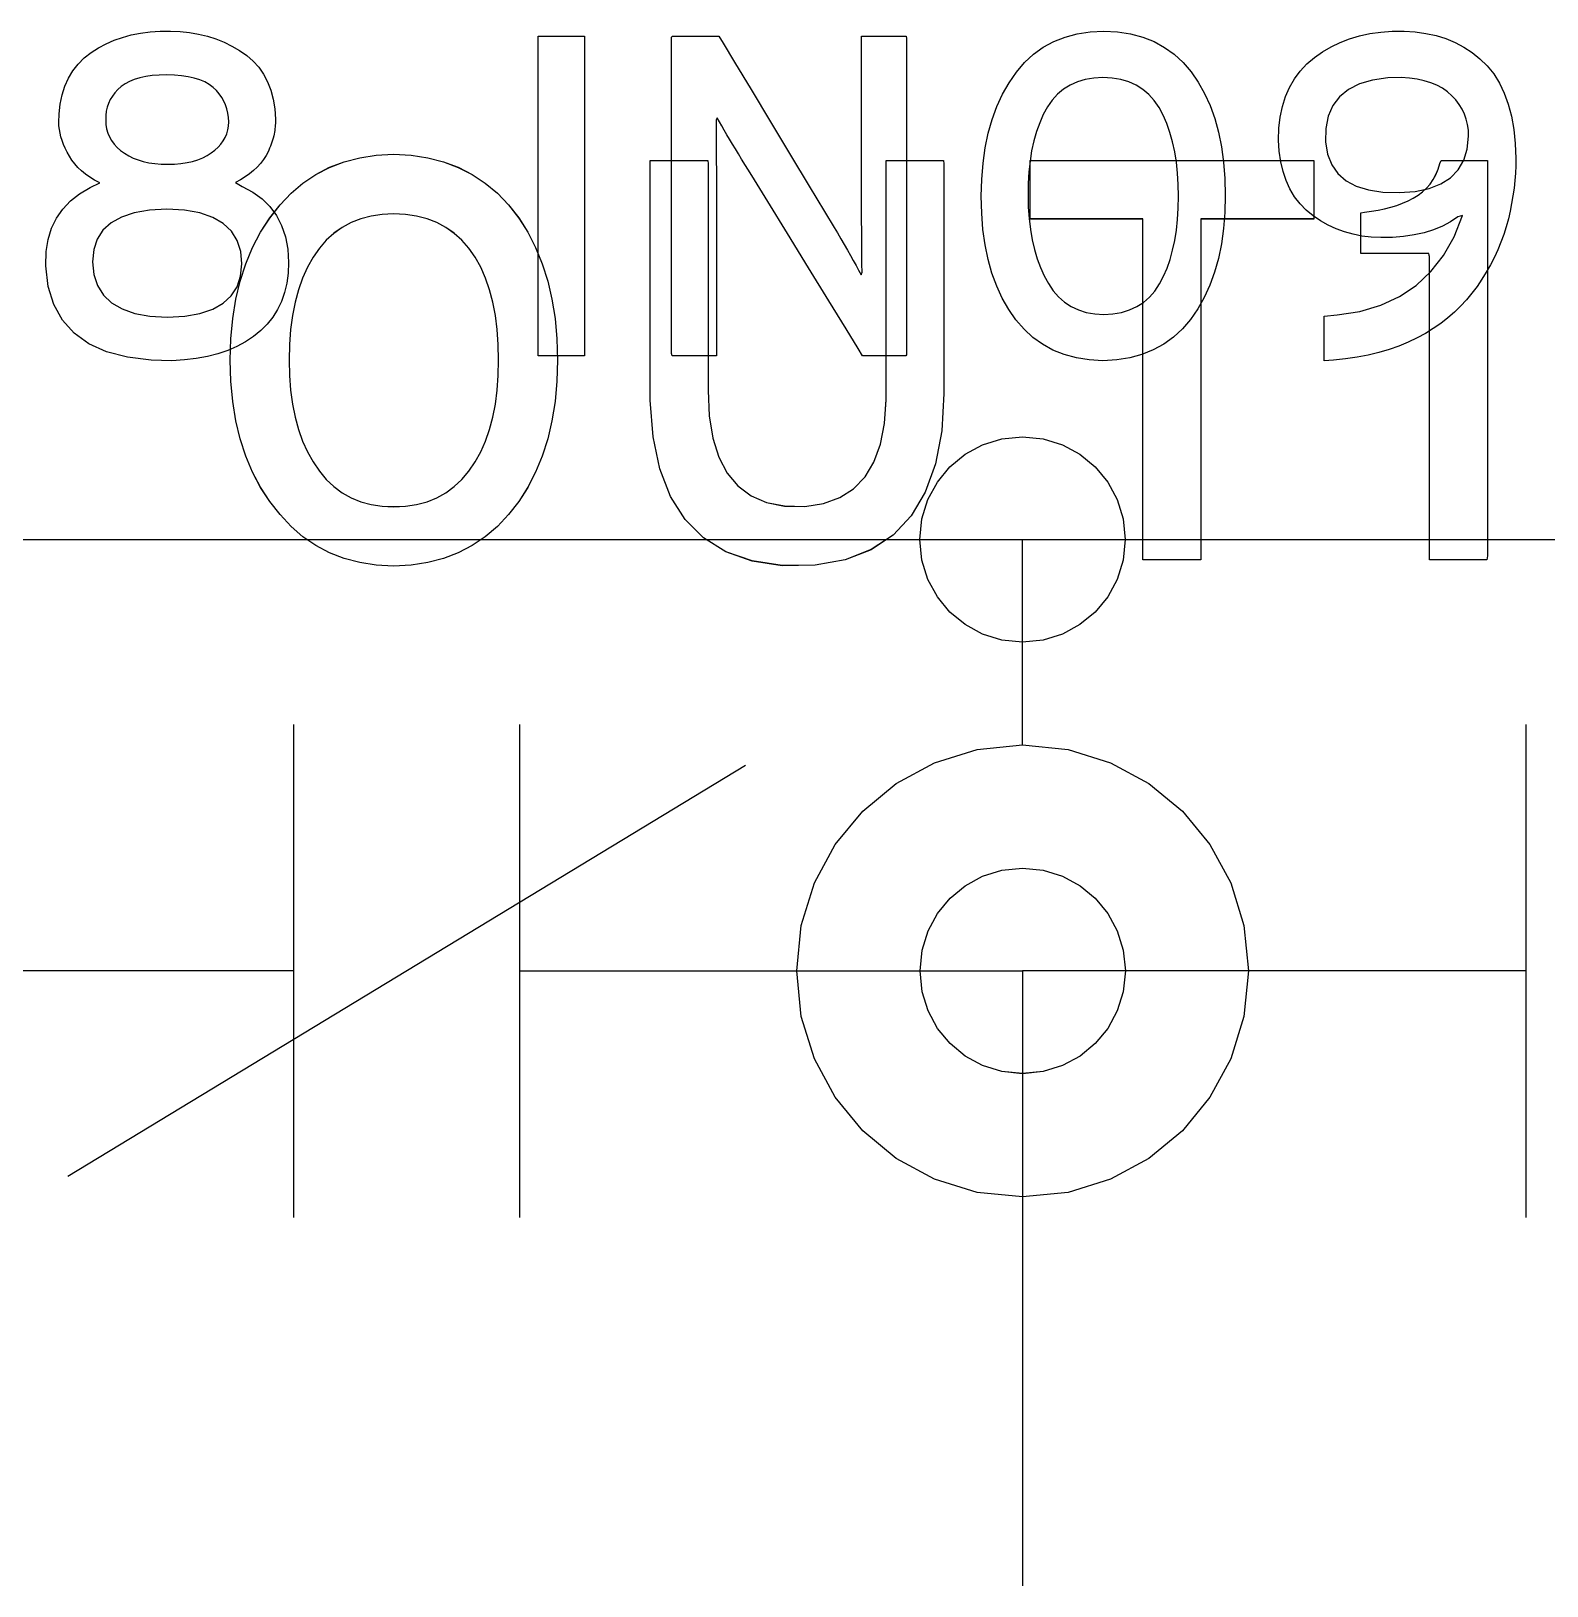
# Model space of a CAD drawing. Extents: x 1 to 47.7, y 0.2 to 35.
# Drawn here: x 35.4336 to 35.8027, y 10.189 to 10.5673 of the extents above; entities that cross this region are included whole.
import ezdxf

# ---------------------------------------------------------------- set-up
doc = ezdxf.new("R2010")
doc.units = 0
doc.header["$MEASUREMENT"] = 0
for name, color, linetype in [('7_2___8__INDEPENDENT_INPUT', 7, 'CONTINUOUS'), ('7_3___8__OPTOISO_INDEPENDE', 7, 'CONTINUOUS'), ('7_4___24__OPTOISO_INDEPEND', 7, 'CONTINUOUS'), ('7_6____8__INDEPENDENT_INPU', 7, 'CONTINUOUS'), ('7_7____8__OPTOISO_INDEPEND', 7, 'CONTINUOUS')]:
    doc.layers.add(name, color=color, linetype=linetype)

msp = doc.modelspace()

# ---------------------------------------------------------------- linework, layer by layer
at = {"layer": '7_2___8__INDEPENDENT_INPUT'}
for points in [[(35.56181, 10.48728), (35.56164, 10.48211), (35.56117, 10.47718), (35.56043, 10.47251), (35.55939, 10.46809), (35.55806, 10.46391), (35.55645, 10.45999), (35.55455, 10.45631), (35.55236, 10.45289), (35.54987, 10.44969), (35.54714, 10.4468), (35.54418, 10.4443), (35.54101, 10.44216), (35.53762, 10.4404), (35.53401, 10.43901), (35.53018, 10.438), (35.52614, 10.43736), (35.52188, 10.43709), (35.51764, 10.43736), (35.51363, 10.438), (35.50984, 10.43901), (35.50627, 10.4404), (35.50293, 10.44216), (35.49981, 10.4443), (35.49691, 10.4468), (35.49423, 10.44969), (35.49174, 10.45289), (35.4895, 10.45631), (35.48755, 10.45999), (35.4859, 10.46391), (35.48454, 10.46809), (35.48348, 10.47251), (35.48272, 10.47718), (35.48225, 10.48211), (35.48207, 10.48728), (35.48225, 10.49245), (35.48272, 10.49738), (35.48348, 10.50207), (35.48454, 10.50651), (35.4859, 10.51071), (35.48755, 10.51467), (35.4895, 10.51838), (35.49174, 10.52185), (35.49423, 10.52505), (35.49691, 10.52789), (35.49981, 10.53035), (35.50293, 10.53245), (35.50627, 10.53418), (35.50984, 10.53554), (35.51363, 10.53653), (35.51764, 10.53714), (35.52188, 10.53739), (35.52614, 10.53714), (35.53018, 10.53653), (35.53401, 10.53554), (35.53762, 10.53418), (35.54101, 10.53245), (35.54418, 10.53035), (35.54714, 10.52789), (35.54987, 10.52505), (35.55236, 10.52185), (35.55455, 10.51838), (35.55645, 10.51467), (35.55806, 10.51071), (35.55939, 10.50651), (35.56043, 10.50207), (35.56117, 10.49738), (35.56164, 10.49245)], [(35.65587, 10.47916), (35.65531, 10.47004), (35.6538, 10.46204), (35.65132, 10.45515), (35.64788, 10.44936), (35.64349, 10.4447), (35.63813, 10.44114), (35.63181, 10.43869), (35.62454, 10.43736), (35.61651, 10.43724), (35.60917, 10.43838), (35.60277, 10.44064), (35.59733, 10.44401), (35.59284, 10.44849), (35.58929, 10.45409), (35.5867, 10.4608), (35.58506, 10.46862), (35.58436, 10.47756), (35.58434, 10.48085), (35.58434, 10.48585), (35.58434, 10.49351), (35.58434, 10.50276), (35.58434, 10.51255), (35.58434, 10.5218), (35.58434, 10.52946), (35.58434, 10.53446), (35.58436, 10.53583), (35.58508, 10.53583), (35.58663, 10.53583), (35.58874, 10.53583), (35.59114, 10.53583), (35.59356, 10.53583), (35.59575, 10.53583), (35.59743, 10.53583), (35.59834, 10.53583), (35.59843, 10.53505), (35.59843, 10.53074), (35.59843, 10.52357), (35.59843, 10.51461), (35.59843, 10.50491), (35.59843, 10.49553), (35.59843, 10.48751), (35.59843, 10.48193), (35.59843, 10.47984), (35.59872, 10.47369), (35.59959, 10.4683), (35.60105, 10.46367), (35.60309, 10.45978), (35.60571, 10.45665), (35.60891, 10.45427), (35.6127, 10.45264), (35.61707, 10.45176), (35.62196, 10.45168), (35.62653, 10.45238), (35.6305, 10.45381), (35.63387, 10.45596), (35.63665, 10.45884), (35.63882, 10.46245), (35.6404, 10.46679), (35.64139, 10.47185), (35.64177, 10.47764), (35.64178, 10.48028), (35.64178, 10.48533), (35.64178, 10.49307), (35.64178, 10.50242), (35.64178, 10.51231), (35.64178, 10.52166), (35.64178, 10.52939), (35.64178, 10.53445), (35.6418, 10.53583), (35.64252, 10.53583), (35.64407, 10.53583), (35.64618, 10.53583), (35.64858, 10.53583), (35.651, 10.53583), (35.65319, 10.53583), (35.65487, 10.53583), (35.65578, 10.53583), (35.65587, 10.53505), (35.65587, 10.53068), (35.65587, 10.52343), (35.65587, 10.51436), (35.65587, 10.50454), (35.65587, 10.49504), (35.65587, 10.48693), (35.65587, 10.48128)], [(35.77409, 10.43865), (35.77409, 10.4415), (35.77409, 10.44909), (35.77409, 10.45995), (35.77409, 10.47263), (35.77409, 10.48568), (35.77409, 10.49763), (35.77409, 10.50704), (35.77409, 10.51244), (35.77392, 10.51318), (35.77271, 10.51318), (35.77061, 10.51318), (35.76793, 10.51318), (35.765, 10.51318), (35.76216, 10.51318), (35.75973, 10.51318), (35.75803, 10.51318), (35.75739, 10.51318), (35.75739, 10.51357), (35.75739, 10.51459), (35.75739, 10.51605), (35.75739, 10.51776), (35.75739, 10.51952), (35.75739, 10.52113), (35.75739, 10.52239), (35.75739, 10.52312), (35.75826, 10.52329), (35.75995, 10.52348), (35.76158, 10.52374), (35.76315, 10.52407), (35.76466, 10.52446), (35.76612, 10.52491), (35.76752, 10.52544), (35.76886, 10.52603), (35.77014, 10.52668), (35.77132, 10.52738), (35.7724, 10.52819), (35.77337, 10.52909), (35.77423, 10.53009), (35.77498, 10.53119), (35.77563, 10.53239), (35.77617, 10.5337), (35.7766, 10.5351), (35.77689, 10.53583), (35.77771, 10.53583), (35.77915, 10.53583), (35.78098, 10.53583), (35.78298, 10.53583), (35.78492, 10.53583), (35.78658, 10.53583), (35.78774, 10.53583), (35.78818, 10.53583), (35.78818, 10.53212), (35.78818, 10.52223), (35.78818, 10.50806), (35.78818, 10.49153), (35.78818, 10.47451), (35.78818, 10.45893), (35.78818, 10.44666), (35.78818, 10.43962), (35.78804, 10.43865), (35.78702, 10.43865), (35.78524, 10.43865), (35.78298, 10.43865), (35.78051, 10.43865), (35.77812, 10.43865), (35.77606, 10.43865), (35.77463, 10.43865)], [(35.54744, 10.48728), (35.54736, 10.4911), (35.54709, 10.49472), (35.54664, 10.49814), (35.54602, 10.50137), (35.54522, 10.5044), (35.54424, 10.50723), (35.54308, 10.50986), (35.54174, 10.5123), (35.54022, 10.5145), (35.53851, 10.51644), (35.53664, 10.51812), (35.53461, 10.51955), (35.5324, 10.52073), (35.53002, 10.52165), (35.52748, 10.52232), (35.52476, 10.52273), (35.52188, 10.52289), (35.51905, 10.52273), (35.51638, 10.52232), (35.51388, 10.52165), (35.51154, 10.52073), (35.50936, 10.51955), (35.50734, 10.51812), (35.50549, 10.51644), (35.5038, 10.5145), (35.50226, 10.5123), (35.5009, 10.50986), (35.49971, 10.50723), (35.49871, 10.5044), (35.49789, 10.50137), (35.49725, 10.49814), (35.4968, 10.49472), (35.49652, 10.4911), (35.49643, 10.48728), (35.49652, 10.4835), (35.4968, 10.47993), (35.49725, 10.47654), (35.49789, 10.47335), (35.49871, 10.47035), (35.49971, 10.46755), (35.5009, 10.46494), (35.50226, 10.46252), (35.5038, 10.46027), (35.50549, 10.45824), (35.50734, 10.45648), (35.50936, 10.45499), (35.51154, 10.45377), (35.51388, 10.45282), (35.51638, 10.45214), (35.51905, 10.45173), (35.52188, 10.4516), (35.52476, 10.45173), (35.52748, 10.45214), (35.53002, 10.45282), (35.5324, 10.45377), (35.53461, 10.45499), (35.53664, 10.45648), (35.53851, 10.45824), (35.54022, 10.46027), (35.54174, 10.46252), (35.54308, 10.46494), (35.54424, 10.46755), (35.54522, 10.47035), (35.54602, 10.47335), (35.54664, 10.47654), (35.54709, 10.47993), (35.54736, 10.4835)], [(35.70003, 10.33862), (35.69952, 10.33358), (35.69806, 10.32889), (35.69576, 10.32464), (35.6927, 10.32095), (35.689, 10.31789), (35.68475, 10.31559), (35.68006, 10.31413), (35.67502, 10.31363), (35.66998, 10.31413), (35.66529, 10.31559), (35.66105, 10.31789), (35.65735, 10.32095), (35.6543, 10.32464), (35.652, 10.32889), (35.65054, 10.33358), (35.65004, 10.33862), (35.65054, 10.34366), (35.652, 10.34835), (35.6543, 10.3526), (35.65735, 10.3563), (35.66105, 10.35935), (35.66529, 10.36166), (35.66998, 10.36311), (35.67502, 10.36362), (35.68006, 10.36311), (35.68475, 10.36166), (35.689, 10.35935), (35.6927, 10.3563), (35.69576, 10.3526), (35.69806, 10.34835), (35.69952, 10.34366)]]:
    msp.add_lwpolyline(points, close=True, dxfattribs=at)
for points in [[(35.7184, 10.5216), (35.7184, 10.43865), (35.70431, 10.43865), (35.70431, 10.5216), (35.67684, 10.5216), (35.67684, 10.53583), (35.74589, 10.53583), (35.74589, 10.5216), (35.7184, 10.5216)], [(35.49753, 10.39861), (35.49753, 10.27862)], [(35.55252, 10.39861), (35.55252, 10.27862)], [(35.79752, 10.39861), (35.79752, 10.27862)], [(35.60753, 10.38862), (35.44252, 10.28861)], [(35.49753, 10.33862), (35.37503, 10.33862), (35.37503, 10.18898)], [(35.55252, 10.33862), (35.67502, 10.33862), (35.67502, 10.18898)], [(35.79752, 10.33862), (35.67502, 10.33862), (35.67502, 10.18898)]]:
    msp.add_lwpolyline(points, dxfattribs=at)
at = {"layer": '7_3___8__OPTOISO_INDEPENDE'}
for points in [[(35.56181, 10.48728), (35.56164, 10.48211), (35.56117, 10.47718), (35.56043, 10.47251), (35.55939, 10.46809), (35.55806, 10.46391), (35.55645, 10.45999), (35.55455, 10.45631), (35.55236, 10.45289), (35.54987, 10.44969), (35.54714, 10.4468), (35.54418, 10.4443), (35.54101, 10.44216), (35.53762, 10.4404), (35.53401, 10.43901), (35.53018, 10.438), (35.52614, 10.43736), (35.52188, 10.43709), (35.51764, 10.43736), (35.51363, 10.438), (35.50984, 10.43901), (35.50627, 10.4404), (35.50293, 10.44216), (35.49981, 10.4443), (35.49691, 10.4468), (35.49423, 10.44969), (35.49174, 10.45289), (35.4895, 10.45631), (35.48755, 10.45999), (35.4859, 10.46391), (35.48454, 10.46809), (35.48348, 10.47251), (35.48272, 10.47718), (35.48225, 10.48211), (35.48207, 10.48728), (35.48225, 10.49245), (35.48272, 10.49738), (35.48348, 10.50207), (35.48454, 10.50651), (35.4859, 10.51071), (35.48755, 10.51467), (35.4895, 10.51838), (35.49174, 10.52185), (35.49423, 10.52505), (35.49691, 10.52789), (35.49981, 10.53035), (35.50293, 10.53245), (35.50627, 10.53418), (35.50984, 10.53554), (35.51363, 10.53653), (35.51764, 10.53714), (35.52188, 10.53739), (35.52614, 10.53714), (35.53018, 10.53653), (35.53401, 10.53554), (35.53762, 10.53418), (35.54101, 10.53245), (35.54418, 10.53035), (35.54714, 10.52789), (35.54987, 10.52505), (35.55236, 10.52185), (35.55455, 10.51838), (35.55645, 10.51467), (35.55806, 10.51071), (35.55939, 10.50651), (35.56043, 10.50207), (35.56117, 10.49738), (35.56164, 10.49245)], [(35.65587, 10.47916), (35.65531, 10.47004), (35.6538, 10.46204), (35.65132, 10.45515), (35.64788, 10.44936), (35.64349, 10.4447), (35.63813, 10.44114), (35.63181, 10.43869), (35.62454, 10.43736), (35.61651, 10.43724), (35.60917, 10.43838), (35.60277, 10.44064), (35.59733, 10.44401), (35.59284, 10.44849), (35.58929, 10.45409), (35.5867, 10.4608), (35.58506, 10.46862), (35.58436, 10.47756), (35.58434, 10.48085), (35.58434, 10.48585), (35.58434, 10.49351), (35.58434, 10.50276), (35.58434, 10.51255), (35.58434, 10.5218), (35.58434, 10.52946), (35.58434, 10.53446), (35.58436, 10.53583), (35.58508, 10.53583), (35.58663, 10.53583), (35.58874, 10.53583), (35.59114, 10.53583), (35.59356, 10.53583), (35.59575, 10.53583), (35.59743, 10.53583), (35.59834, 10.53583), (35.59843, 10.53505), (35.59843, 10.53074), (35.59843, 10.52357), (35.59843, 10.51461), (35.59843, 10.50491), (35.59843, 10.49553), (35.59843, 10.48751), (35.59843, 10.48193), (35.59843, 10.47984), (35.59872, 10.47369), (35.59959, 10.4683), (35.60105, 10.46367), (35.60309, 10.45978), (35.60571, 10.45665), (35.60891, 10.45427), (35.6127, 10.45264), (35.61707, 10.45176), (35.62196, 10.45168), (35.62653, 10.45238), (35.6305, 10.45381), (35.63387, 10.45596), (35.63665, 10.45884), (35.63882, 10.46245), (35.6404, 10.46679), (35.64139, 10.47185), (35.64177, 10.47764), (35.64178, 10.48028), (35.64178, 10.48533), (35.64178, 10.49307), (35.64178, 10.50242), (35.64178, 10.51231), (35.64178, 10.52166), (35.64178, 10.52939), (35.64178, 10.53445), (35.6418, 10.53583), (35.64252, 10.53583), (35.64407, 10.53583), (35.64618, 10.53583), (35.64858, 10.53583), (35.651, 10.53583), (35.65319, 10.53583), (35.65487, 10.53583), (35.65578, 10.53583), (35.65587, 10.53505), (35.65587, 10.53068), (35.65587, 10.52343), (35.65587, 10.51436), (35.65587, 10.50454), (35.65587, 10.49504), (35.65587, 10.48693), (35.65587, 10.48128)], [(35.77409, 10.43865), (35.77409, 10.4415), (35.77409, 10.44909), (35.77409, 10.45995), (35.77409, 10.47263), (35.77409, 10.48568), (35.77409, 10.49763), (35.77409, 10.50704), (35.77409, 10.51244), (35.77392, 10.51318), (35.77271, 10.51318), (35.77061, 10.51318), (35.76793, 10.51318), (35.765, 10.51318), (35.76216, 10.51318), (35.75973, 10.51318), (35.75803, 10.51318), (35.75739, 10.51318), (35.75739, 10.51357), (35.75739, 10.51459), (35.75739, 10.51605), (35.75739, 10.51776), (35.75739, 10.51952), (35.75739, 10.52113), (35.75739, 10.52239), (35.75739, 10.52312), (35.75826, 10.52329), (35.75995, 10.52348), (35.76158, 10.52374), (35.76315, 10.52407), (35.76466, 10.52446), (35.76612, 10.52491), (35.76752, 10.52544), (35.76886, 10.52603), (35.77014, 10.52668), (35.77132, 10.52738), (35.7724, 10.52819), (35.77337, 10.52909), (35.77423, 10.53009), (35.77498, 10.53119), (35.77563, 10.53239), (35.77617, 10.5337), (35.7766, 10.5351), (35.77689, 10.53583), (35.77771, 10.53583), (35.77915, 10.53583), (35.78098, 10.53583), (35.78298, 10.53583), (35.78492, 10.53583), (35.78658, 10.53583), (35.78774, 10.53583), (35.78818, 10.53583), (35.78818, 10.53212), (35.78818, 10.52223), (35.78818, 10.50806), (35.78818, 10.49153), (35.78818, 10.47451), (35.78818, 10.45893), (35.78818, 10.44666), (35.78818, 10.43962), (35.78804, 10.43865), (35.78702, 10.43865), (35.78524, 10.43865), (35.78298, 10.43865), (35.78051, 10.43865), (35.77812, 10.43865), (35.77606, 10.43865), (35.77463, 10.43865)], [(35.54744, 10.48728), (35.54736, 10.4911), (35.54709, 10.49472), (35.54664, 10.49814), (35.54602, 10.50137), (35.54522, 10.5044), (35.54424, 10.50723), (35.54308, 10.50986), (35.54174, 10.5123), (35.54022, 10.5145), (35.53851, 10.51644), (35.53664, 10.51812), (35.53461, 10.51955), (35.5324, 10.52073), (35.53002, 10.52165), (35.52748, 10.52232), (35.52476, 10.52273), (35.52188, 10.52289), (35.51905, 10.52273), (35.51638, 10.52232), (35.51388, 10.52165), (35.51154, 10.52073), (35.50936, 10.51955), (35.50734, 10.51812), (35.50549, 10.51644), (35.5038, 10.5145), (35.50226, 10.5123), (35.5009, 10.50986), (35.49971, 10.50723), (35.49871, 10.5044), (35.49789, 10.50137), (35.49725, 10.49814), (35.4968, 10.49472), (35.49652, 10.4911), (35.49643, 10.48728), (35.49652, 10.4835), (35.4968, 10.47993), (35.49725, 10.47654), (35.49789, 10.47335), (35.49871, 10.47035), (35.49971, 10.46755), (35.5009, 10.46494), (35.50226, 10.46252), (35.5038, 10.46027), (35.50549, 10.45824), (35.50734, 10.45648), (35.50936, 10.45499), (35.51154, 10.45377), (35.51388, 10.45282), (35.51638, 10.45214), (35.51905, 10.45173), (35.52188, 10.4516), (35.52476, 10.45173), (35.52748, 10.45214), (35.53002, 10.45282), (35.5324, 10.45377), (35.53461, 10.45499), (35.53664, 10.45648), (35.53851, 10.45824), (35.54022, 10.46027), (35.54174, 10.46252), (35.54308, 10.46494), (35.54424, 10.46755), (35.54522, 10.47035), (35.54602, 10.47335), (35.54664, 10.47654), (35.54709, 10.47993), (35.54736, 10.4835)], [(35.70003, 10.33862), (35.69952, 10.33358), (35.69806, 10.32889), (35.69576, 10.32464), (35.6927, 10.32095), (35.689, 10.31789), (35.68475, 10.31559), (35.68006, 10.31413), (35.67502, 10.31363), (35.66998, 10.31413), (35.66529, 10.31559), (35.66105, 10.31789), (35.65735, 10.32095), (35.6543, 10.32464), (35.652, 10.32889), (35.65054, 10.33358), (35.65004, 10.33862), (35.65054, 10.34366), (35.652, 10.34835), (35.6543, 10.3526), (35.65735, 10.3563), (35.66105, 10.35935), (35.66529, 10.36166), (35.66998, 10.36311), (35.67502, 10.36362), (35.68006, 10.36311), (35.68475, 10.36166), (35.689, 10.35935), (35.6927, 10.3563), (35.69576, 10.3526), (35.69806, 10.34835), (35.69952, 10.34366)]]:
    msp.add_lwpolyline(points, close=True, dxfattribs=at)
for points in [[(35.7184, 10.5216), (35.7184, 10.43865), (35.70431, 10.43865), (35.70431, 10.5216), (35.67684, 10.5216), (35.67684, 10.53583), (35.74589, 10.53583), (35.74589, 10.5216), (35.7184, 10.5216)], [(35.49753, 10.39861), (35.49753, 10.27862)], [(35.55252, 10.39861), (35.55252, 10.27862)], [(35.79752, 10.39861), (35.79752, 10.27862)], [(35.60753, 10.38862), (35.44252, 10.28861)], [(35.49753, 10.33862), (35.37503, 10.33862), (35.37503, 10.18898)], [(35.55252, 10.33862), (35.67502, 10.33862), (35.67502, 10.18898)], [(35.79752, 10.33862), (35.67502, 10.33862), (35.67502, 10.18898)]]:
    msp.add_lwpolyline(points, dxfattribs=at)
at = {"layer": '7_4___24__OPTOISO_INDEPEND'}
for points in [[(35.49632, 10.51099), (35.4962, 10.50842), (35.49586, 10.50598), (35.49532, 10.5037), (35.49458, 10.50156), (35.49362, 10.49957), (35.49247, 10.49772), (35.4911, 10.49601), (35.48953, 10.49446), (35.48776, 10.49304), (35.48583, 10.49174), (35.48374, 10.49061), (35.48149, 10.48963), (35.47909, 10.48881), (35.47653, 10.48815), (35.47381, 10.48765), (35.47093, 10.48731), (35.46789, 10.48713), (35.46288, 10.48723), (35.45706, 10.48795), (35.45199, 10.48929), (35.44766, 10.49125), (35.44408, 10.49382), (35.44124, 10.497), (35.43915, 10.5008), (35.4378, 10.50522), (35.4372, 10.51025), (35.4373, 10.51373), (35.43778, 10.51666), (35.43861, 10.51936), (35.43979, 10.52182), (35.44132, 10.52403), (35.4432, 10.52601), (35.44543, 10.52775), (35.44801, 10.52924), (35.45032, 10.53043), (35.44907, 10.53109), (35.44791, 10.53179), (35.44685, 10.53253), (35.44587, 10.53332), (35.445, 10.53415), (35.44422, 10.53502), (35.44353, 10.53593), (35.44294, 10.53688), (35.44241, 10.53786), (35.44193, 10.53881), (35.44151, 10.53976), (35.44116, 10.54069), (35.44087, 10.5416), (35.44065, 10.5425), (35.44049, 10.54339), (35.4404, 10.54426), (35.44037, 10.54512), (35.44044, 10.54717), (35.44071, 10.54958), (35.44118, 10.55183), (35.44186, 10.55393), (35.44273, 10.55587), (35.44381, 10.55766), (35.44509, 10.5593), (35.44657, 10.56079), (35.44826, 10.56213), (35.45001, 10.56325), (35.45185, 10.56424), (35.4538, 10.5651), (35.45585, 10.56581), (35.458, 10.56639), (35.46025, 10.56683), (35.4626, 10.56713), (35.46504, 10.5673), (35.46754, 10.56733), (35.4699, 10.56722), (35.47219, 10.56698), (35.4744, 10.56659), (35.47654, 10.56608), (35.47861, 10.56542), (35.4806, 10.56463), (35.48252, 10.56369), (35.48436, 10.56263), (35.48611, 10.56142), (35.48768, 10.56005), (35.48905, 10.55852), (35.49022, 10.55682), (35.49119, 10.55497), (35.49197, 10.55296), (35.49254, 10.55078), (35.49292, 10.54844), (35.4931, 10.54594), (35.49311, 10.54524), (35.49309, 10.54484), (35.49306, 10.54443), (35.49302, 10.54402), (35.49298, 10.54359), (35.49292, 10.54316), (35.49285, 10.54272), (35.49277, 10.54227), (35.49267, 10.54181), (35.49255, 10.54132), (35.49241, 10.54083), (35.49226, 10.54034), (35.49208, 10.53984), (35.49189, 10.53934), (35.49168, 10.53884), (35.49146, 10.53834), (35.49121, 10.53783), (35.49082, 10.53709), (35.4902, 10.53609), (35.48948, 10.53514), (35.48868, 10.53424), (35.48779, 10.53339), (35.48681, 10.53259), (35.48575, 10.53184), (35.48459, 10.53114), (35.48335, 10.53049), (35.48503, 10.52952), (35.48761, 10.52816), (35.48986, 10.52653), (35.49177, 10.52463), (35.49335, 10.52245), (35.4946, 10.52), (35.49551, 10.51727), (35.49608, 10.51427)], [(35.63604, 10.48834), (35.63495, 10.49012), (35.63202, 10.49487), (35.62782, 10.5017), (35.62287, 10.50973), (35.61774, 10.51808), (35.61295, 10.52586), (35.60905, 10.53219), (35.6066, 10.53618), (35.60581, 10.53746), (35.60508, 10.53868), (35.60437, 10.53986), (35.60369, 10.54101), (35.60303, 10.54213), (35.60239, 10.54321), (35.60178, 10.54426), (35.60119, 10.54527), (35.60063, 10.54625), (35.6004, 10.54562), (35.6004, 10.54374), (35.6004, 10.54181), (35.60041, 10.53982), (35.60042, 10.53777), (35.60044, 10.53567), (35.60045, 10.5335), (35.60048, 10.53127), (35.6005, 10.52898), (35.6005, 10.52755), (35.6005, 10.52393), (35.6005, 10.51849), (35.6005, 10.51195), (35.6005, 10.50504), (35.6005, 10.4985), (35.6005, 10.49305), (35.6005, 10.48944), (35.6005, 10.48834), (35.59999, 10.48834), (35.59884, 10.48834), (35.59726, 10.48834), (35.59543, 10.48834), (35.59356, 10.48834), (35.59184, 10.48834), (35.59049, 10.48834), (35.58968, 10.48834), (35.58955, 10.48889), (35.58955, 10.49393), (35.58955, 10.50309), (35.58955, 10.51498), (35.58955, 10.52817), (35.58955, 10.54126), (35.58955, 10.55285), (35.58955, 10.56151), (35.58955, 10.56584), (35.58976, 10.56609), (35.59071, 10.56609), (35.5922, 10.56609), (35.59404, 10.56609), (35.59601, 10.56609), (35.59791, 10.56609), (35.59952, 10.56609), (35.60064, 10.56609), (35.60106, 10.56609), (35.6021, 10.56436), (35.60489, 10.55974), (35.6089, 10.55309), (35.61361, 10.54527), (35.61851, 10.53715), (35.62308, 10.52958), (35.62679, 10.52342), (35.62913, 10.51954), (35.62993, 10.51821), (35.63077, 10.51677), (35.63157, 10.51537), (35.63235, 10.51403), (35.63308, 10.51274), (35.63379, 10.51149), (35.63446, 10.5103), (35.63509, 10.50916), (35.63569, 10.50806), (35.63592, 10.50869), (35.6359, 10.51061), (35.63588, 10.5126), (35.63586, 10.51463), (35.63585, 10.51672), (35.63584, 10.51887), (35.63583, 10.52107), (35.63583, 10.52332), (35.63582, 10.52563), (35.63582, 10.52705), (35.63582, 10.53065), (35.63582, 10.53607), (35.63582, 10.54259), (35.63582, 10.54946), (35.63582, 10.55598), (35.63582, 10.5614), (35.63582, 10.565), (35.63583, 10.56609), (35.63634, 10.56609), (35.63749, 10.56609), (35.63907, 10.56609), (35.6409, 10.56609), (35.64277, 10.56609), (35.64448, 10.56609), (35.64584, 10.56609), (35.64665, 10.56609), (35.64678, 10.56554), (35.64678, 10.5605), (35.64678, 10.55134), (35.64678, 10.53945), (35.64678, 10.52626), (35.64678, 10.51317), (35.64678, 10.50158), (35.64678, 10.49292), (35.64678, 10.48859), (35.64658, 10.48834), (35.6457, 10.48834), (35.64431, 10.48834), (35.64259, 10.48834), (35.64075, 10.48834), (35.63898, 10.48834), (35.63748, 10.48834), (35.63643, 10.48834)], [(35.72437, 10.52735), (35.72426, 10.52323), (35.72395, 10.51931), (35.72343, 10.51557), (35.7227, 10.51203), (35.72176, 10.50867), (35.72061, 10.50551), (35.71926, 10.50254), (35.7177, 10.49975), (35.71592, 10.49717), (35.71394, 10.49486), (35.71177, 10.49286), (35.7094, 10.49115), (35.70682, 10.48974), (35.70405, 10.48863), (35.70109, 10.48782), (35.69792, 10.48731), (35.69455, 10.48709), (35.69123, 10.48731), (35.6881, 10.48782), (35.68516, 10.48862), (35.68241, 10.48972), (35.67987, 10.49111), (35.67751, 10.4928), (35.67536, 10.49479), (35.67339, 10.49707), (35.67163, 10.49962), (35.67006, 10.50236), (35.66871, 10.5053), (35.66756, 10.50844), (35.66662, 10.51178), (35.6659, 10.51532), (35.66537, 10.51906), (35.66506, 10.52299), (35.66496, 10.52713), (35.66506, 10.53126), (35.66538, 10.5352), (35.66591, 10.53894), (35.66665, 10.5425), (35.6676, 10.54586), (35.66876, 10.54902), (35.67013, 10.552), (35.67171, 10.55478), (35.6735, 10.55737), (35.67549, 10.55969), (35.67767, 10.56169), (35.68004, 10.5634), (35.6826, 10.56479), (35.68535, 10.56589), (35.6883, 10.56667), (35.69144, 10.56716), (35.69477, 10.56734), (35.69813, 10.56714), (35.70129, 10.56664), (35.70425, 10.56585), (35.70701, 10.56477), (35.70957, 10.56338), (35.71193, 10.5617), (35.71409, 10.55973), (35.71604, 10.55746), (35.71779, 10.55491), (35.71933, 10.55216), (35.72066, 10.54921), (35.72179, 10.54606), (35.72272, 10.54272), (35.72344, 10.53917), (35.72395, 10.53543), (35.72426, 10.53149)], [(35.79511, 10.53633), (35.79508, 10.53455), (35.795, 10.53275), (35.79485, 10.53094), (35.79466, 10.52912), (35.7944, 10.52727), (35.79408, 10.52542), (35.79371, 10.52354), (35.79329, 10.52165), (35.79278, 10.51974), (35.79218, 10.51784), (35.79149, 10.51597), (35.79072, 10.51411), (35.78987, 10.51229), (35.78894, 10.51048), (35.78792, 10.5087), (35.78683, 10.50695), (35.78566, 10.50522), (35.78442, 10.50353), (35.7831, 10.50193), (35.78167, 10.50039), (35.78015, 10.49893), (35.77853, 10.49753), (35.77681, 10.49621), (35.77499, 10.49495), (35.77307, 10.49377), (35.77105, 10.49266), (35.7689, 10.49161), (35.76664, 10.49066), (35.76427, 10.48982), (35.76178, 10.48909), (35.75919, 10.48847), (35.75648, 10.48796), (35.75366, 10.48755), (35.75073, 10.48725), (35.7484, 10.48712), (35.7484, 10.48769), (35.7484, 10.48889), (35.7484, 10.49051), (35.7484, 10.49235), (35.7484, 10.49422), (35.7484, 10.49591), (35.7484, 10.49722), (35.7484, 10.49796), (35.7516, 10.49826), (35.75715, 10.49914), (35.76221, 10.50063), (35.76677, 10.50274), (35.77084, 10.50546), (35.77441, 10.5088), (35.77748, 10.51275), (35.78005, 10.51731), (35.78213, 10.52249), (35.78099, 10.52217), (35.77917, 10.52094), (35.77721, 10.51988), (35.77508, 10.51899), (35.7728, 10.51827), (35.77037, 10.51772), (35.76778, 10.51735), (35.76504, 10.51714), (35.76223, 10.51711), (35.75989, 10.51721), (35.75764, 10.51747), (35.75546, 10.5179), (35.75336, 10.51848), (35.75134, 10.51922), (35.7494, 10.52012), (35.74755, 10.52118), (35.74577, 10.5224), (35.74408, 10.52378), (35.74256, 10.52533), (35.74124, 10.52704), (35.74011, 10.52892), (35.73917, 10.53096), (35.73842, 10.53318), (35.73787, 10.53555), (35.73751, 10.5381), (35.73734, 10.54081), (35.73742, 10.54368), (35.73773, 10.54643), (35.73826, 10.549), (35.73901, 10.5514), (35.73998, 10.55364), (35.74118, 10.5557), (35.74259, 10.5576), (35.74423, 10.55933), (35.74609, 10.56089), (35.74804, 10.5623), (35.75012, 10.56353), (35.75231, 10.56459), (35.75461, 10.56548), (35.75704, 10.5662), (35.75959, 10.56674), (35.76225, 10.56711), (35.76503, 10.5673), (35.76788, 10.56732), (35.77061, 10.56715), (35.77321, 10.56679), (35.7757, 10.56624), (35.77807, 10.5655), (35.78032, 10.56456), (35.78245, 10.56344), (35.78446, 10.56212), (35.78636, 10.56062), (35.78814, 10.55889), (35.78973, 10.55691), (35.79111, 10.5547), (35.79229, 10.55224), (35.79327, 10.54954), (35.79404, 10.5466), (35.7946, 10.54342), (35.79496, 10.54)], [(35.48172, 10.54525), (35.48167, 10.54633), (35.48153, 10.54738), (35.4813, 10.54839), (35.48097, 10.54936), (35.48056, 10.5503), (35.48004, 10.5512), (35.47944, 10.55205), (35.47874, 10.55287), (35.47792, 10.55365), (35.47696, 10.55434), (35.47588, 10.55495), (35.47466, 10.55546), (35.47331, 10.55589), (35.47184, 10.55623), (35.47023, 10.55648), (35.4685, 10.55664), (35.46663, 10.55671), (35.4648, 10.55664), (35.46309, 10.55649), (35.46151, 10.55626), (35.46006, 10.55594), (35.45874, 10.55554), (35.45755, 10.55506), (35.45648, 10.55449), (35.45555, 10.55384), (35.45474, 10.55312), (35.45402, 10.55234), (35.4534, 10.55152), (35.45288, 10.55066), (35.45246, 10.54975), (35.45214, 10.5488), (35.45192, 10.54781), (35.45179, 10.54677), (35.45177, 10.54569), (35.45183, 10.54458), (35.452, 10.54353), (35.45228, 10.54253), (35.45268, 10.54158), (35.45319, 10.54068), (35.45381, 10.53983), (35.45455, 10.53904), (35.4554, 10.5383), (35.45634, 10.5376), (35.45737, 10.53698), (35.45847, 10.53644), (35.45966, 10.53598), (35.46093, 10.53561), (35.46229, 10.53531), (35.46372, 10.53511), (35.46525, 10.53498), (35.46685, 10.53494), (35.46852, 10.53498), (35.47009, 10.53511), (35.47157, 10.53533), (35.47294, 10.53563), (35.47422, 10.53602), (35.4754, 10.53649), (35.47649, 10.53705), (35.47748, 10.5377), (35.47836, 10.53839), (35.47915, 10.5391), (35.47983, 10.53985), (35.48041, 10.54065), (35.48088, 10.54148), (35.48125, 10.54236), (35.48151, 10.54328), (35.48166, 10.54424)], [(35.71297, 10.52713), (35.71291, 10.53003), (35.71274, 10.5328), (35.71245, 10.53545), (35.71204, 10.53798), (35.71152, 10.54039), (35.71088, 10.54267), (35.71012, 10.54483), (35.70925, 10.54687), (35.70824, 10.54877), (35.70707, 10.55046), (35.70575, 10.55192), (35.70427, 10.55316), (35.70264, 10.55418), (35.70085, 10.55498), (35.6989, 10.55556), (35.69681, 10.55592), (35.69455, 10.55606), (35.69234, 10.55592), (35.69028, 10.55557), (35.68837, 10.555), (35.68661, 10.55421), (35.685, 10.5532), (35.68354, 10.55197), (35.68223, 10.55053), (35.68108, 10.54887), (35.68006, 10.547), (35.67917, 10.54501), (35.6784, 10.54288), (35.67775, 10.54062), (35.67722, 10.53822), (35.67682, 10.5357), (35.67654, 10.53305), (35.67638, 10.53027), (35.67635, 10.52735), (35.67641, 10.52447), (35.67659, 10.52172), (35.6769, 10.51909), (35.67733, 10.51658), (35.67788, 10.5142), (35.67855, 10.51195), (35.67935, 10.50982), (35.68027, 10.50781), (35.6813, 10.5059), (35.68246, 10.50416), (35.68377, 10.50265), (35.68524, 10.50136), (35.68684, 10.50031), (35.6886, 10.49948), (35.69051, 10.49888), (35.69257, 10.49851), (35.69477, 10.49837), (35.69702, 10.49851), (35.69911, 10.49888), (35.70104, 10.49947), (35.70282, 10.50028), (35.70444, 10.50132), (35.70591, 10.50259), (35.70721, 10.50408), (35.70836, 10.5058), (35.70934, 10.50769), (35.71019, 10.50967), (35.71093, 10.51178), (35.71155, 10.51402), (35.71206, 10.51639), (35.71246, 10.51888), (35.71274, 10.52151), (35.71292, 10.52426)], [(35.78361, 10.54178), (35.78355, 10.5432), (35.78335, 10.54457), (35.78303, 10.54588), (35.78259, 10.54713), (35.78201, 10.54833), (35.78131, 10.54948), (35.78048, 10.55057), (35.77952, 10.5516), (35.77843, 10.55257), (35.77721, 10.55343), (35.77586, 10.55416), (35.77439, 10.55478), (35.77279, 10.55527), (35.77106, 10.55565), (35.7692, 10.5559), (35.76721, 10.55604), (35.76391, 10.55594), (35.7602, 10.55541), (35.75701, 10.55447), (35.75433, 10.55312), (35.75218, 10.55137), (35.75054, 10.5492), (35.74943, 10.54663), (35.74883, 10.54366), (35.74878, 10.54037), (35.74928, 10.53739), (35.75028, 10.53482), (35.75177, 10.53267), (35.75376, 10.53092), (35.75625, 10.52959), (35.75923, 10.52867), (35.76271, 10.52816), (35.7667, 10.52806), (35.77059, 10.52834), (35.77398, 10.52904), (35.77686, 10.53014), (35.77923, 10.53165), (35.78109, 10.53357), (35.78244, 10.5359), (35.78328, 10.53864)], [(35.48492, 10.51067), (35.48466, 10.51374), (35.48382, 10.51641), (35.4824, 10.51868), (35.4804, 10.52055), (35.47783, 10.52201), (35.47468, 10.52308), (35.47094, 10.52374), (35.46663, 10.52399), (35.4624, 10.52374), (35.45873, 10.52311), (35.45562, 10.52209), (35.45308, 10.52069), (35.45111, 10.5189), (35.4497, 10.51672), (35.44885, 10.51416), (35.44857, 10.51121), (35.4489, 10.5081), (35.44978, 10.50539), (35.45122, 10.5031), (35.45321, 10.50121), (35.45576, 10.49972), (35.45887, 10.49865), (35.46253, 10.49798), (35.46674, 10.49772), (35.471, 10.49799), (35.4747, 10.49865), (35.47782, 10.49969), (35.48038, 10.50112), (35.48236, 10.50293), (35.48378, 10.50512), (35.48463, 10.5077)], [(35.7, 10.44362), (35.6995, 10.43859), (35.69804, 10.43389), (35.69573, 10.42965), (35.69268, 10.42595), (35.68898, 10.4229), (35.68474, 10.42059), (35.68005, 10.41913), (35.67502, 10.41863), (35.66997, 10.41913), (35.66528, 10.42059), (35.66103, 10.4229), (35.65733, 10.42595), (35.65427, 10.42965), (35.65197, 10.43389), (35.65052, 10.43859), (35.65001, 10.44362), (35.65052, 10.44866), (35.65197, 10.45335), (35.65427, 10.4576), (35.65733, 10.4613), (35.66103, 10.46435), (35.66528, 10.46666), (35.66997, 10.46811), (35.67502, 10.46862), (35.68005, 10.46811), (35.68474, 10.46666), (35.68898, 10.46435), (35.69268, 10.4613), (35.69573, 10.4576), (35.69804, 10.45335), (35.6995, 10.44866)], [(35.73002, 10.33864), (35.7289, 10.32755), (35.7257, 10.31722), (35.72063, 10.30788), (35.71392, 10.29974), (35.70578, 10.29302), (35.69643, 10.28795), (35.6861, 10.28474), (35.67501, 10.28362), (35.66392, 10.28474), (35.6536, 10.28795), (35.64426, 10.29302), (35.63612, 10.29974), (35.62941, 10.30788), (35.62434, 10.31722), (35.62114, 10.32755), (35.62002, 10.33864), (35.62114, 10.34971), (35.62434, 10.36003), (35.62941, 10.36937), (35.63612, 10.37751), (35.64426, 10.38423), (35.6536, 10.3893), (35.66392, 10.3925), (35.67501, 10.39362), (35.6861, 10.3925), (35.69643, 10.3893), (35.70578, 10.38423), (35.71392, 10.37751), (35.72063, 10.36937), (35.7257, 10.36003), (35.7289, 10.34971)]]:
    msp.add_lwpolyline(points, close=True, dxfattribs=at)
for points in [[(35.55705, 10.48834), (35.55705, 10.56609), (35.56833, 10.56609), (35.56833, 10.48834), (35.55705, 10.48834)], [(35.375, 10.39364), (35.375, 10.44362), (35.67499, 10.44361)], [(35.67499, 10.39364), (35.67499, 10.44362), (35.97499, 10.44361)], [(35.67502, 10.28364), (35.67502, 10.18898)]]:
    msp.add_lwpolyline(points, dxfattribs=at)
at = {"layer": '7_6____8__INDEPENDENT_INPU'}
for points in [[(35.56181, 10.48728), (35.56164, 10.48211), (35.56117, 10.47719), (35.56043, 10.47252), (35.55939, 10.46809), (35.55806, 10.46392), (35.55645, 10.45999), (35.55455, 10.45632), (35.55236, 10.45289), (35.54987, 10.44969), (35.54714, 10.44681), (35.54418, 10.4443), (35.54101, 10.44217), (35.53762, 10.44041), (35.53401, 10.43902), (35.53018, 10.43801), (35.52614, 10.43737), (35.52188, 10.4371), (35.51764, 10.43737), (35.51363, 10.43801), (35.50984, 10.43902), (35.50627, 10.44041), (35.50293, 10.44217), (35.49981, 10.4443), (35.49691, 10.44681), (35.49423, 10.44969), (35.49174, 10.45289), (35.4895, 10.45632), (35.48755, 10.45999), (35.4859, 10.46392), (35.48454, 10.46809), (35.48348, 10.47252), (35.48272, 10.47719), (35.48225, 10.48211), (35.48207, 10.48728), (35.48225, 10.49246), (35.48272, 10.49739), (35.48348, 10.50208), (35.48454, 10.50652), (35.4859, 10.51072), (35.48755, 10.51468), (35.4895, 10.51839), (35.49174, 10.52186), (35.49423, 10.52506), (35.49691, 10.52789), (35.49981, 10.53036), (35.50293, 10.53246), (35.50627, 10.53419), (35.50984, 10.53554), (35.51363, 10.53653), (35.51764, 10.53715), (35.52188, 10.5374), (35.52614, 10.53715), (35.53018, 10.53653), (35.53401, 10.53554), (35.53762, 10.53419), (35.54101, 10.53246), (35.54418, 10.53036), (35.54714, 10.52789), (35.54987, 10.52506), (35.55236, 10.52186), (35.55455, 10.51839), (35.55645, 10.51468), (35.55806, 10.51072), (35.55939, 10.50652), (35.56043, 10.50208), (35.56117, 10.49739), (35.56164, 10.49246)], [(35.65587, 10.47917), (35.65531, 10.47005), (35.6538, 10.46204), (35.65132, 10.45515), (35.64788, 10.44937), (35.64349, 10.4447), (35.63813, 10.44115), (35.63181, 10.4387), (35.62454, 10.43737), (35.61651, 10.43725), (35.60917, 10.43839), (35.60277, 10.44065), (35.59733, 10.44402), (35.59284, 10.4485), (35.58929, 10.4541), (35.5867, 10.4608), (35.58506, 10.46863), (35.58436, 10.47756), (35.58434, 10.48086), (35.58434, 10.48586), (35.58434, 10.49352), (35.58434, 10.50277), (35.58434, 10.51256), (35.58434, 10.52181), (35.58434, 10.52947), (35.58434, 10.53447), (35.58436, 10.53584), (35.58508, 10.53584), (35.58663, 10.53584), (35.58874, 10.53584), (35.59114, 10.53584), (35.59356, 10.53584), (35.59575, 10.53584), (35.59743, 10.53584), (35.59834, 10.53584), (35.59843, 10.53506), (35.59843, 10.53075), (35.59843, 10.52358), (35.59843, 10.51462), (35.59843, 10.50492), (35.59843, 10.49553), (35.59843, 10.48752), (35.59843, 10.48194), (35.59843, 10.47984), (35.59872, 10.4737), (35.59959, 10.46831), (35.60105, 10.46367), (35.60309, 10.45979), (35.60571, 10.45665), (35.60891, 10.45427), (35.6127, 10.45264), (35.61707, 10.45177), (35.62196, 10.45168), (35.62653, 10.45238), (35.6305, 10.45381), (35.63387, 10.45597), (35.63665, 10.45885), (35.63882, 10.46246), (35.6404, 10.4668), (35.64139, 10.47186), (35.64177, 10.47765), (35.64178, 10.48028), (35.64178, 10.48534), (35.64178, 10.49307), (35.64178, 10.50242), (35.64178, 10.51231), (35.64178, 10.52166), (35.64178, 10.5294), (35.64178, 10.53445), (35.6418, 10.53584), (35.64252, 10.53584), (35.64407, 10.53584), (35.64618, 10.53584), (35.64858, 10.53584), (35.651, 10.53584), (35.65319, 10.53584), (35.65487, 10.53584), (35.65578, 10.53584), (35.65587, 10.53505), (35.65587, 10.53069), (35.65587, 10.52343), (35.65587, 10.51436), (35.65587, 10.50454), (35.65587, 10.49504), (35.65587, 10.48694), (35.65587, 10.48129)], [(35.77409, 10.43866), (35.77409, 10.44151), (35.77409, 10.4491), (35.77409, 10.45996), (35.77409, 10.47264), (35.77409, 10.48569), (35.77409, 10.49764), (35.77409, 10.50705), (35.77409, 10.51245), (35.77392, 10.51319), (35.77271, 10.51319), (35.77061, 10.51319), (35.76793, 10.51319), (35.765, 10.51319), (35.76216, 10.51319), (35.75973, 10.51319), (35.75803, 10.51319), (35.75739, 10.51319), (35.75739, 10.51357), (35.75739, 10.5146), (35.75739, 10.51606), (35.75739, 10.51777), (35.75739, 10.51952), (35.75739, 10.52113), (35.75739, 10.5224), (35.75739, 10.52313), (35.75826, 10.5233), (35.75995, 10.52349), (35.76158, 10.52375), (35.76315, 10.52407), (35.76466, 10.52447), (35.76612, 10.52492), (35.76752, 10.52544), (35.76886, 10.52603), (35.77014, 10.52669), (35.77132, 10.52739), (35.7724, 10.52819), (35.77337, 10.52909), (35.77423, 10.5301), (35.77498, 10.5312), (35.77563, 10.5324), (35.77617, 10.5337), (35.7766, 10.5351), (35.77689, 10.53584), (35.77771, 10.53584), (35.77915, 10.53584), (35.78098, 10.53584), (35.78298, 10.53584), (35.78492, 10.53584), (35.78658, 10.53584), (35.78774, 10.53584), (35.78818, 10.53584), (35.78818, 10.53212), (35.78818, 10.52223), (35.78818, 10.50807), (35.78818, 10.49153), (35.78818, 10.47452), (35.78818, 10.45893), (35.78818, 10.44667), (35.78818, 10.43963), (35.78804, 10.43866), (35.78702, 10.43866), (35.78524, 10.43866), (35.78298, 10.43866), (35.78051, 10.43866), (35.77812, 10.43866), (35.77606, 10.43866), (35.77463, 10.43866)], [(35.54744, 10.48728), (35.54736, 10.4911), (35.54709, 10.49473), (35.54664, 10.49815), (35.54602, 10.50138), (35.54522, 10.5044), (35.54424, 10.50724), (35.54308, 10.50987), (35.54174, 10.5123), (35.54022, 10.51451), (35.53851, 10.51645), (35.53664, 10.51813), (35.53461, 10.51956), (35.5324, 10.52073), (35.53002, 10.52165), (35.52748, 10.52232), (35.52476, 10.52273), (35.52188, 10.52289), (35.51905, 10.52273), (35.51638, 10.52232), (35.51388, 10.52165), (35.51154, 10.52073), (35.50936, 10.51956), (35.50734, 10.51813), (35.50549, 10.51645), (35.5038, 10.51451), (35.50226, 10.5123), (35.5009, 10.50987), (35.49971, 10.50724), (35.49871, 10.5044), (35.49789, 10.50138), (35.49725, 10.49815), (35.4968, 10.49473), (35.49652, 10.4911), (35.49643, 10.48728), (35.49652, 10.48351), (35.4968, 10.47993), (35.49725, 10.47655), (35.49789, 10.47336), (35.49871, 10.47036), (35.49971, 10.46755), (35.5009, 10.46494), (35.50226, 10.46253), (35.5038, 10.46027), (35.50549, 10.45824), (35.50734, 10.45648), (35.50936, 10.45499), (35.51154, 10.45377), (35.51388, 10.45282), (35.51638, 10.45215), (35.51905, 10.45174), (35.52188, 10.45161), (35.52476, 10.45174), (35.52748, 10.45215), (35.53002, 10.45282), (35.5324, 10.45377), (35.53461, 10.45499), (35.53664, 10.45648), (35.53851, 10.45824), (35.54022, 10.46027), (35.54174, 10.46253), (35.54308, 10.46494), (35.54424, 10.46755), (35.54522, 10.47036), (35.54602, 10.47336), (35.54664, 10.47655), (35.54709, 10.47993), (35.54736, 10.48351)], [(35.70003, 10.33862), (35.69952, 10.33358), (35.69806, 10.32889), (35.69576, 10.32464), (35.6927, 10.32095), (35.689, 10.31789), (35.68475, 10.31559), (35.68006, 10.31413), (35.67502, 10.31363), (35.66998, 10.31413), (35.66529, 10.31559), (35.66105, 10.31789), (35.65735, 10.32095), (35.6543, 10.32464), (35.652, 10.32889), (35.65054, 10.33358), (35.65004, 10.33862), (35.65054, 10.34366), (35.652, 10.34835), (35.6543, 10.3526), (35.65735, 10.3563), (35.66105, 10.35935), (35.66529, 10.36166), (35.66998, 10.36311), (35.67502, 10.36362), (35.68006, 10.36311), (35.68475, 10.36166), (35.689, 10.35935), (35.6927, 10.3563), (35.69576, 10.3526), (35.69806, 10.34835), (35.69952, 10.34366)]]:
    msp.add_lwpolyline(points, close=True, dxfattribs=at)
for points in [[(35.7184, 10.52161), (35.7184, 10.43866), (35.70431, 10.43866), (35.70431, 10.52161), (35.67684, 10.52161), (35.67684, 10.53584), (35.74589, 10.53584), (35.74589, 10.52161), (35.7184, 10.52161)], [(35.49753, 10.39861), (35.49753, 10.27862)], [(35.55252, 10.39861), (35.55252, 10.27862)], [(35.79752, 10.39861), (35.79752, 10.27862)], [(35.60753, 10.38862), (35.44252, 10.28861)], [(35.49753, 10.33862), (35.37503, 10.33862), (35.37503, 10.18898)], [(35.55252, 10.33862), (35.67502, 10.33862), (35.67502, 10.18898)], [(35.79752, 10.33862), (35.67502, 10.33862), (35.67502, 10.18898)]]:
    msp.add_lwpolyline(points, dxfattribs=at)
at = {"layer": '7_7____8__OPTOISO_INDEPEND'}
for points in [[(35.56181, 10.48728), (35.56164, 10.48211), (35.56117, 10.47718), (35.56043, 10.47251), (35.55939, 10.46809), (35.55806, 10.46391), (35.55645, 10.45999), (35.55455, 10.45631), (35.55236, 10.45289), (35.54987, 10.44969), (35.54714, 10.4468), (35.54418, 10.4443), (35.54101, 10.44216), (35.53762, 10.4404), (35.53401, 10.43901), (35.53018, 10.438), (35.52614, 10.43736), (35.52188, 10.43709), (35.51764, 10.43736), (35.51363, 10.438), (35.50984, 10.43901), (35.50627, 10.4404), (35.50293, 10.44216), (35.49981, 10.4443), (35.49691, 10.4468), (35.49423, 10.44969), (35.49174, 10.45289), (35.4895, 10.45631), (35.48755, 10.45999), (35.4859, 10.46391), (35.48454, 10.46809), (35.48348, 10.47251), (35.48272, 10.47718), (35.48225, 10.48211), (35.48207, 10.48728), (35.48225, 10.49245), (35.48272, 10.49738), (35.48348, 10.50207), (35.48454, 10.50651), (35.4859, 10.51071), (35.48755, 10.51467), (35.4895, 10.51838), (35.49174, 10.52185), (35.49423, 10.52505), (35.49691, 10.52789), (35.49981, 10.53035), (35.50293, 10.53245), (35.50627, 10.53418), (35.50984, 10.53554), (35.51363, 10.53653), (35.51764, 10.53714), (35.52188, 10.53739), (35.52614, 10.53714), (35.53018, 10.53653), (35.53401, 10.53554), (35.53762, 10.53418), (35.54101, 10.53245), (35.54418, 10.53035), (35.54714, 10.52789), (35.54987, 10.52505), (35.55236, 10.52185), (35.55455, 10.51838), (35.55645, 10.51467), (35.55806, 10.51071), (35.55939, 10.50651), (35.56043, 10.50207), (35.56117, 10.49738), (35.56164, 10.49245)], [(35.65587, 10.47916), (35.65531, 10.47004), (35.6538, 10.46204), (35.65132, 10.45515), (35.64788, 10.44936), (35.64349, 10.4447), (35.63813, 10.44114), (35.63181, 10.43869), (35.62454, 10.43736), (35.61651, 10.43724), (35.60917, 10.43838), (35.60277, 10.44064), (35.59733, 10.44401), (35.59284, 10.44849), (35.58929, 10.45409), (35.5867, 10.4608), (35.58506, 10.46862), (35.58436, 10.47756), (35.58434, 10.48085), (35.58434, 10.48585), (35.58434, 10.49351), (35.58434, 10.50276), (35.58434, 10.51255), (35.58434, 10.5218), (35.58434, 10.52946), (35.58434, 10.53446), (35.58436, 10.53583), (35.58508, 10.53583), (35.58663, 10.53583), (35.58874, 10.53583), (35.59114, 10.53583), (35.59356, 10.53583), (35.59575, 10.53583), (35.59743, 10.53583), (35.59834, 10.53583), (35.59843, 10.53505), (35.59843, 10.53074), (35.59843, 10.52357), (35.59843, 10.51461), (35.59843, 10.50491), (35.59843, 10.49553), (35.59843, 10.48751), (35.59843, 10.48193), (35.59843, 10.47984), (35.59872, 10.47369), (35.59959, 10.4683), (35.60105, 10.46367), (35.60309, 10.45978), (35.60571, 10.45665), (35.60891, 10.45427), (35.6127, 10.45264), (35.61707, 10.45176), (35.62196, 10.45168), (35.62653, 10.45238), (35.6305, 10.45381), (35.63387, 10.45596), (35.63665, 10.45884), (35.63882, 10.46245), (35.6404, 10.46679), (35.64139, 10.47185), (35.64177, 10.47764), (35.64178, 10.48028), (35.64178, 10.48533), (35.64178, 10.49307), (35.64178, 10.50242), (35.64178, 10.51231), (35.64178, 10.52166), (35.64178, 10.52939), (35.64178, 10.53445), (35.6418, 10.53583), (35.64252, 10.53583), (35.64407, 10.53583), (35.64618, 10.53583), (35.64858, 10.53583), (35.651, 10.53583), (35.65319, 10.53583), (35.65487, 10.53583), (35.65578, 10.53583), (35.65587, 10.53505), (35.65587, 10.53068), (35.65587, 10.52343), (35.65587, 10.51436), (35.65587, 10.50454), (35.65587, 10.49504), (35.65587, 10.48693), (35.65587, 10.48128)], [(35.77409, 10.43865), (35.77409, 10.4415), (35.77409, 10.44909), (35.77409, 10.45995), (35.77409, 10.47263), (35.77409, 10.48568), (35.77409, 10.49763), (35.77409, 10.50704), (35.77409, 10.51244), (35.77392, 10.51318), (35.77271, 10.51318), (35.77061, 10.51318), (35.76793, 10.51318), (35.765, 10.51318), (35.76216, 10.51318), (35.75973, 10.51318), (35.75803, 10.51318), (35.75739, 10.51318), (35.75739, 10.51357), (35.75739, 10.51459), (35.75739, 10.51605), (35.75739, 10.51776), (35.75739, 10.51952), (35.75739, 10.52113), (35.75739, 10.52239), (35.75739, 10.52312), (35.75826, 10.52329), (35.75995, 10.52348), (35.76158, 10.52374), (35.76315, 10.52407), (35.76466, 10.52446), (35.76612, 10.52491), (35.76752, 10.52544), (35.76886, 10.52603), (35.77014, 10.52668), (35.77132, 10.52738), (35.7724, 10.52819), (35.77337, 10.52909), (35.77423, 10.53009), (35.77498, 10.53119), (35.77563, 10.53239), (35.77617, 10.5337), (35.7766, 10.5351), (35.77689, 10.53583), (35.77771, 10.53583), (35.77915, 10.53583), (35.78098, 10.53583), (35.78298, 10.53583), (35.78492, 10.53583), (35.78658, 10.53583), (35.78774, 10.53583), (35.78818, 10.53583), (35.78818, 10.53212), (35.78818, 10.52223), (35.78818, 10.50806), (35.78818, 10.49153), (35.78818, 10.47451), (35.78818, 10.45893), (35.78818, 10.44666), (35.78818, 10.43962), (35.78804, 10.43865), (35.78702, 10.43865), (35.78524, 10.43865), (35.78298, 10.43865), (35.78051, 10.43865), (35.77812, 10.43865), (35.77606, 10.43865), (35.77463, 10.43865)], [(35.54744, 10.48728), (35.54736, 10.4911), (35.54709, 10.49472), (35.54664, 10.49814), (35.54602, 10.50137), (35.54522, 10.5044), (35.54424, 10.50723), (35.54308, 10.50986), (35.54174, 10.5123), (35.54022, 10.5145), (35.53851, 10.51644), (35.53664, 10.51812), (35.53461, 10.51955), (35.5324, 10.52073), (35.53002, 10.52165), (35.52748, 10.52232), (35.52476, 10.52273), (35.52188, 10.52289), (35.51905, 10.52273), (35.51638, 10.52232), (35.51388, 10.52165), (35.51154, 10.52073), (35.50936, 10.51955), (35.50734, 10.51812), (35.50549, 10.51644), (35.5038, 10.5145), (35.50226, 10.5123), (35.5009, 10.50986), (35.49971, 10.50723), (35.49871, 10.5044), (35.49789, 10.50137), (35.49725, 10.49814), (35.4968, 10.49472), (35.49652, 10.4911), (35.49643, 10.48728), (35.49652, 10.4835), (35.4968, 10.47993), (35.49725, 10.47654), (35.49789, 10.47335), (35.49871, 10.47035), (35.49971, 10.46755), (35.5009, 10.46494), (35.50226, 10.46252), (35.5038, 10.46027), (35.50549, 10.45824), (35.50734, 10.45648), (35.50936, 10.45499), (35.51154, 10.45377), (35.51388, 10.45282), (35.51638, 10.45214), (35.51905, 10.45173), (35.52188, 10.4516), (35.52476, 10.45173), (35.52748, 10.45214), (35.53002, 10.45282), (35.5324, 10.45377), (35.53461, 10.45499), (35.53664, 10.45648), (35.53851, 10.45824), (35.54022, 10.46027), (35.54174, 10.46252), (35.54308, 10.46494), (35.54424, 10.46755), (35.54522, 10.47035), (35.54602, 10.47335), (35.54664, 10.47654), (35.54709, 10.47993), (35.54736, 10.4835)], [(35.70003, 10.33862), (35.69952, 10.33358), (35.69806, 10.32889), (35.69576, 10.32464), (35.6927, 10.32095), (35.689, 10.31789), (35.68475, 10.31559), (35.68006, 10.31413), (35.67502, 10.31362), (35.66998, 10.31413), (35.66529, 10.31559), (35.66105, 10.31789), (35.65735, 10.32095), (35.6543, 10.32464), (35.652, 10.32889), (35.65054, 10.33358), (35.65004, 10.33862), (35.65054, 10.34366), (35.652, 10.34835), (35.6543, 10.3526), (35.65735, 10.3563), (35.66105, 10.35935), (35.66529, 10.36166), (35.66998, 10.36311), (35.67502, 10.36362), (35.68006, 10.36311), (35.68475, 10.36166), (35.689, 10.35935), (35.6927, 10.3563), (35.69576, 10.3526), (35.69806, 10.34835), (35.69952, 10.34366)]]:
    msp.add_lwpolyline(points, close=True, dxfattribs=at)
for points in [[(35.7184, 10.5216), (35.7184, 10.43865), (35.70431, 10.43865), (35.70431, 10.5216), (35.67684, 10.5216), (35.67684, 10.53583), (35.74589, 10.53583), (35.74589, 10.5216), (35.7184, 10.5216)], [(35.49753, 10.39861), (35.49753, 10.27862)], [(35.55252, 10.39861), (35.55252, 10.27862)], [(35.79752, 10.39861), (35.79752, 10.27862)], [(35.60753, 10.38862), (35.44252, 10.28861)], [(35.49753, 10.33862), (35.37503, 10.33862), (35.37503, 10.18898)], [(35.55252, 10.33862), (35.67502, 10.33862), (35.67502, 10.18898)], [(35.79752, 10.33862), (35.67502, 10.33862), (35.67502, 10.18898)]]:
    msp.add_lwpolyline(points, dxfattribs=at)

doc.saveas('drawing.dxf')
